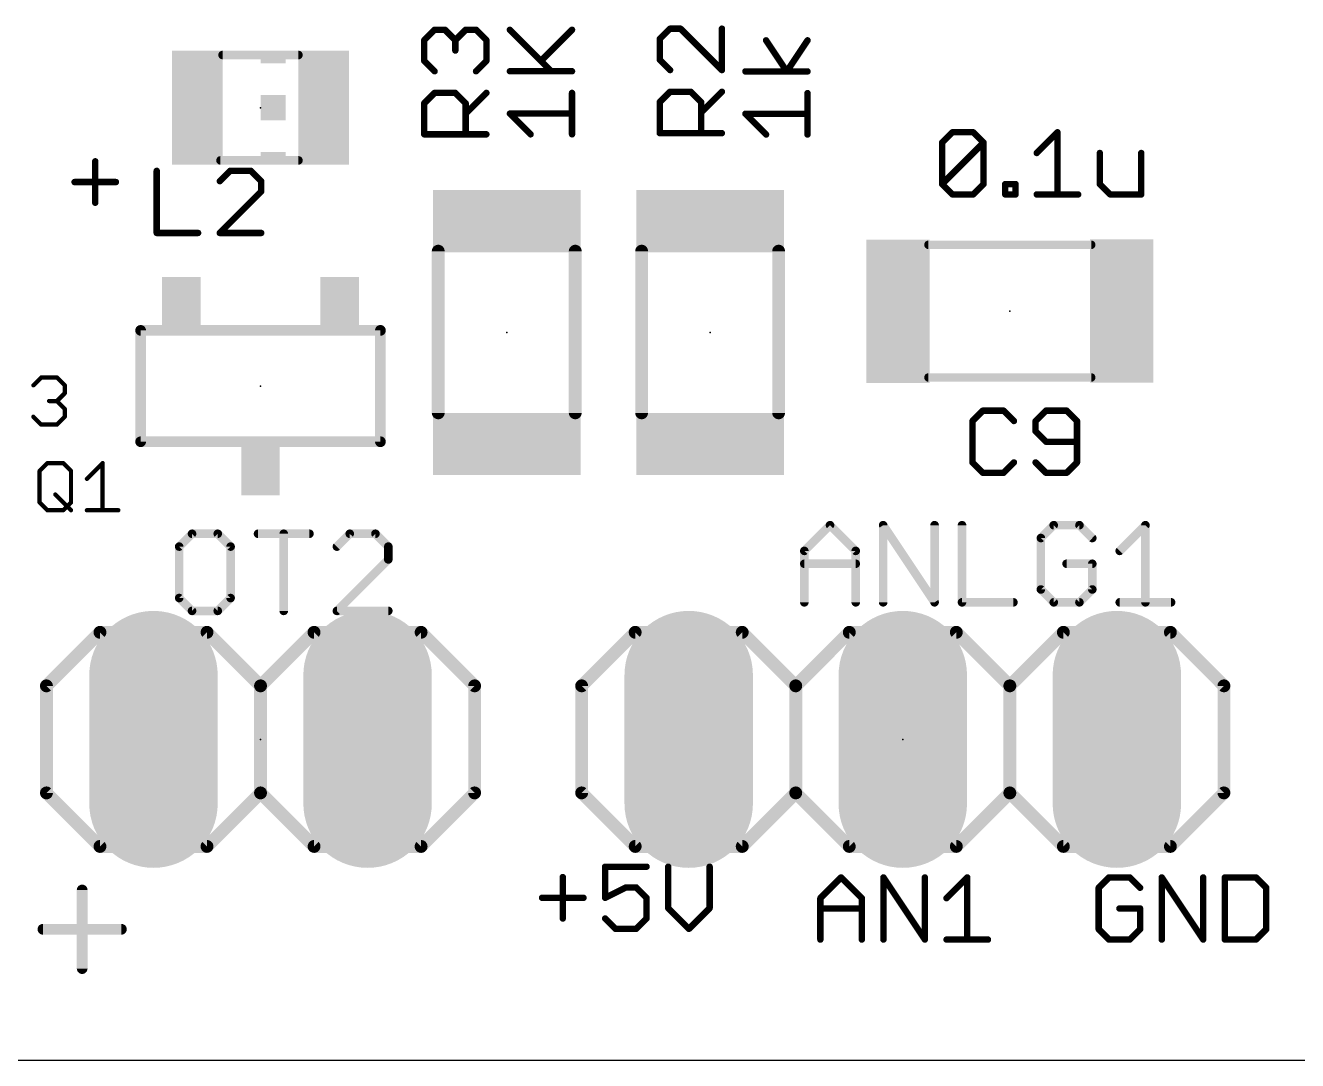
# Model space of a CAD drawing. Extents: x -0.25 to 3.05, y 0.15 to 2.67.
# Drawn here: x 1.74 to 2.334, y 0.15 to 0.633 of the extents above; entities that cross this region are included whole.
import ezdxf

# ---------------------------------------------------------------- set-up
doc = ezdxf.new("R2010")
doc.units = 0
for name, color, linetype in [('17', 82, 'CONTINUOUS'), ('20', 140, 'CONTINUOUS'), ('21', 7, 'CONTINUOUS'), ('23', 7, 'CONTINUOUS'), ('25', 253, 'CONTINUOUS'), ('27', 253, 'CONTINUOUS'), ('51', 2, 'CONTINUOUS')]:
    doc.layers.add(name, color=color, linetype=linetype)

# ---------------------------------------------------------------- blocks, each defined once
blk = doc.blocks.new('RECT')
blk.add_solid([(-0.5, -0.5), (0.5, -0.5), (-0.5, 0.5), (0.5, 0.5)])
blk = doc.blocks.new('LONGP100')
at = {"const_width": 1}
blk.add_lwpolyline([(-0.5, 0), (0.5, 0)], dxfattribs=at)
at = {"const_width": 0.5}
for points in [[(-0.5, 0.25, 1), (-0.5, -0.25)], [(0.5, -0.25, 1), (0.5, 0.25)]]:
    blk.add_lwpolyline(points, format="xyb", dxfattribs=at)

msp = doc.modelspace()

# ---------------------------------------------------------------- linework, layer by layer
at = {"layer": '20'}
msp.add_line((3.05, 0.15), (0, 0.15), dxfattribs=at)
at = {"layer": '21', "const_width": 0.006}
for points in [[(1.75, 0.325), (1.775, 0.35)], [(1.775, 0.35), (1.825, 0.35)], [(1.825, 0.35), (1.85, 0.325)], [(1.85, 0.325), (1.875, 0.35)], [(1.875, 0.35), (1.925, 0.35)], [(1.95, 0.325), (1.925, 0.35)], [(2.025, 0.35), (2, 0.325)], [(2.025, 0.35), (2.075, 0.35)], [(2.075, 0.35), (2.1, 0.325)], [(2.1, 0.325), (2.125, 0.35)], [(2.125, 0.35), (2.175, 0.35)], [(2.175, 0.35), (2.2, 0.325)], [(2.2, 0.325), (2.225, 0.35)], [(2.225, 0.35), (2.275, 0.35)], [(2.275, 0.35), (2.3, 0.325)], [(1.75, 0.275), (1.75, 0.325)], [(1.85, 0.275), (1.85, 0.325)], [(1.95, 0.275), (1.95, 0.325)], [(2, 0.325), (2, 0.275)], [(2.1, 0.325), (2.1, 0.275)], [(2.2, 0.325), (2.2, 0.275)], [(2.3, 0.325), (2.3, 0.275)], [(1.775, 0.25), (1.75, 0.275)], [(1.85, 0.275), (1.825, 0.25)], [(1.875, 0.25), (1.85, 0.275)], [(1.925, 0.25), (1.95, 0.275)], [(2, 0.275), (2.025, 0.25)], [(2.1, 0.275), (2.075, 0.25)], [(2.125, 0.25), (2.1, 0.275)], [(2.2, 0.275), (2.175, 0.25)], [(2.225, 0.25), (2.2, 0.275)], [(2.3, 0.275), (2.275, 0.25)], [(1.825, 0.25), (1.775, 0.25)], [(1.925, 0.25), (1.875, 0.25)], [(2.075, 0.25), (2.025, 0.25)], [(2.175, 0.25), (2.125, 0.25)], [(2.275, 0.25), (2.225, 0.25)]]:
    msp.add_lwpolyline(points, dxfattribs=at)
at = {"layer": '21', "const_width": 0.003}
for points in [[(1.775, 0.3515, 1), (1.775, 0.3485)], [(1.776061, 0.348939, 1), (1.773939, 0.351061)], [(1.826061, 0.351061, 1), (1.823939, 0.348939)], [(1.825, 0.3485, 1), (1.825, 0.3515)], [(1.875, 0.3515, 1), (1.875, 0.3485)], [(1.876061, 0.348939, 1), (1.873939, 0.351061)], [(1.926061, 0.351061, 1), (1.923939, 0.348939)], [(1.925, 0.3485, 1), (1.925, 0.3515)], [(2.025, 0.3515, 1), (2.025, 0.3485)], [(2.026061, 0.348939, 1), (2.023939, 0.351061)], [(2.076061, 0.351061, 1), (2.073939, 0.348939)], [(2.075, 0.3485, 1), (2.075, 0.3515)], [(2.125, 0.3515, 1), (2.125, 0.3485)], [(2.126061, 0.348939, 1), (2.123939, 0.351061)], [(2.176061, 0.351061, 1), (2.173939, 0.348939)], [(2.175, 0.3485, 1), (2.175, 0.3515)], [(2.225, 0.3515, 1), (2.225, 0.3485)], [(2.226061, 0.348939, 1), (2.223939, 0.351061)], [(2.276061, 0.351061, 1), (2.273939, 0.348939)], [(2.275, 0.3485, 1), (2.275, 0.3515)], [(1.7515, 0.325, 1), (1.7485, 0.325)], [(1.748939, 0.326061, 1), (1.751061, 0.323939)], [(1.8515, 0.325, 1), (1.8485, 0.325)], [(1.848939, 0.326061, 1), (1.851061, 0.323939)], [(1.848939, 0.323939, 1), (1.851061, 0.326061)], [(1.9515, 0.325, 1), (1.9485, 0.325)], [(1.948939, 0.323939, 1), (1.951061, 0.326061)], [(2.0015, 0.325, 1), (1.9985, 0.325)], [(1.998939, 0.326061, 1), (2.001061, 0.323939)], [(2.1015, 0.325, 1), (2.0985, 0.325)], [(2.098939, 0.326061, 1), (2.101061, 0.323939)], [(2.098939, 0.323939, 1), (2.101061, 0.326061)], [(2.2015, 0.325, 1), (2.1985, 0.325)], [(2.198939, 0.326061, 1), (2.201061, 0.323939)], [(2.198939, 0.323939, 1), (2.201061, 0.326061)], [(2.3015, 0.325, 1), (2.2985, 0.325)], [(2.298939, 0.323939, 1), (2.301061, 0.326061)], [(1.751061, 0.276061, 1), (1.748939, 0.273939)], [(1.7485, 0.275, 1), (1.7515, 0.275)], [(1.851061, 0.276061, 1), (1.848939, 0.273939)], [(1.8485, 0.275, 1), (1.8515, 0.275)], [(1.851061, 0.273939, 1), (1.848939, 0.276061)], [(1.9485, 0.275, 1), (1.9515, 0.275)], [(1.951061, 0.273939, 1), (1.948939, 0.276061)], [(2.001061, 0.276061, 1), (1.998939, 0.273939)], [(1.9985, 0.275, 1), (2.0015, 0.275)], [(2.101061, 0.276061, 1), (2.098939, 0.273939)], [(2.0985, 0.275, 1), (2.1015, 0.275)], [(2.101061, 0.273939, 1), (2.098939, 0.276061)], [(2.201061, 0.276061, 1), (2.198939, 0.273939)], [(2.1985, 0.275, 1), (2.2015, 0.275)], [(2.201061, 0.273939, 1), (2.198939, 0.276061)], [(2.2985, 0.275, 1), (2.3015, 0.275)], [(2.301061, 0.273939, 1), (2.298939, 0.276061)], [(1.775, 0.2515, 1), (1.775, 0.2485)], [(1.773939, 0.248939, 1), (1.776061, 0.251061)], [(1.823939, 0.251061, 1), (1.826061, 0.248939)], [(1.825, 0.2485, 1), (1.825, 0.2515)], [(1.875, 0.2515, 1), (1.875, 0.2485)], [(1.873939, 0.248939, 1), (1.876061, 0.251061)], [(1.923939, 0.251061, 1), (1.926061, 0.248939)], [(1.925, 0.2485, 1), (1.925, 0.2515)], [(2.025, 0.2515, 1), (2.025, 0.2485)], [(2.023939, 0.248939, 1), (2.026061, 0.251061)], [(2.073939, 0.251061, 1), (2.076061, 0.248939)], [(2.075, 0.2485, 1), (2.075, 0.2515)], [(2.125, 0.2515, 1), (2.125, 0.2485)], [(2.123939, 0.248939, 1), (2.126061, 0.251061)], [(2.173939, 0.251061, 1), (2.176061, 0.248939)], [(2.175, 0.2485, 1), (2.175, 0.2515)], [(2.225, 0.2515, 1), (2.225, 0.2485)], [(2.223939, 0.248939, 1), (2.226061, 0.251061)], [(2.273939, 0.251061, 1), (2.276061, 0.248939)], [(2.275, 0.2485, 1), (2.275, 0.2515)]]:
    msp.add_lwpolyline(points, format="xyb", dxfattribs=at)
at = {"layer": '23'}
for p in [(1.85, 0.595), (2.2, 0.5), (1.965, 0.49), (2.06, 0.49), (1.85, 0.465), (1.85, 0.3), (2.15, 0.3)]:
    msp.add_point(p, dxfattribs=at)
at = {"layer": '25'}
for points, const_width in [([(1.926475, 0.626547), (1.931313, 0.631385)], 0.003), ([(1.931313, 0.631385), (1.93615, 0.631385)], 0.003), ([(1.93615, 0.631385), (1.940988, 0.626547)], 0.003), ([(1.940988, 0.626547), (1.945825, 0.631385)], 0.003), ([(1.945825, 0.631385), (1.950663, 0.631385)], 0.003), ([(1.950663, 0.631385), (1.9555, 0.626547)], 0.003), ([(2.041313, 0.631919), (2.036475, 0.627082)], 0.003), ([(2.04615, 0.631919), (2.041313, 0.631919)], 0.003), ([(2.0655, 0.61257), (2.04615, 0.631919)], 0.003), ([(2.0655, 0.631919), (2.0655, 0.61257)], 0.003), ([(1.926475, 0.616872), (1.926475, 0.626547)], 0.003), ([(1.940988, 0.626547), (1.940988, 0.62171)], 0.003), ([(1.9555, 0.626547), (1.9555, 0.616872)], 0.003), ([(2.036475, 0.627082), (2.036475, 0.617407)], 0.003), ([(1.931313, 0.612035), (1.926475, 0.616872)], 0.003), ([(1.9555, 0.616872), (1.950663, 0.612035)], 0.003), ([(2.036475, 0.617407), (2.041313, 0.61257)], 0.003), ([(1.926475, 0.597082), (1.931313, 0.601919)], 0.003), ([(1.931313, 0.601919), (1.940988, 0.601919)], 0.003), ([(1.940988, 0.601919), (1.945825, 0.597082)], 0.003), ([(1.945825, 0.592244), (1.9555, 0.601919)], 0.003), ([(2.036475, 0.597617), (2.041313, 0.602454)], 0.003), ([(2.041313, 0.602454), (2.050988, 0.602454)], 0.003), ([(2.050988, 0.602454), (2.055825, 0.597617)], 0.003), ([(2.055825, 0.592779), (2.0655, 0.602454)], 0.003), ([(1.926475, 0.58257), (1.926475, 0.597082)], 0.003), ([(1.945825, 0.597082), (1.945825, 0.58257)], 0.003), ([(2.036475, 0.583104), (2.036475, 0.597617)], 0.003), ([(2.055825, 0.597617), (2.055825, 0.583104)], 0.003), ([(1.9555, 0.58257), (1.926475, 0.58257)], 0.003), ([(2.0655, 0.583104), (2.036475, 0.583104)], 0.003), ([(1.772796, 0.569963), (1.772796, 0.550613)], 0.003), ([(1.8015, 0.565525), (1.8015, 0.5365)], 0.003), ([(1.835803, 0.565525), (1.830965, 0.560687)], 0.003), ([(1.845477, 0.565525), (1.835803, 0.565525)], 0.003), ([(1.850315, 0.560687), (1.845477, 0.565525)], 0.003), ([(1.763121, 0.560288), (1.782471, 0.560288)], 0.003), ([(1.850315, 0.55585), (1.850315, 0.560687)], 0.003), ([(1.830965, 0.5365), (1.850315, 0.55585)], 0.003), ([(1.8015, 0.5365), (1.82085, 0.5365)], 0.003), ([(1.850315, 0.5365), (1.830965, 0.5365)], 0.003), ([(1.743901, 0.465349), (1.747571, 0.469019)], 0.002), ([(1.747571, 0.469019), (1.75491, 0.469019)], 0.002), ([(1.75491, 0.469019), (1.75858, 0.465349)], 0.002), ([(1.75858, 0.465349), (1.75858, 0.461679)], 0.002), ([(1.75491, 0.458009), (1.751241, 0.458009)], 0.002), ([(1.75858, 0.461679), (1.75491, 0.458009)], 0.002), ([(1.75491, 0.458009), (1.75858, 0.45434)], 0.002), ([(1.747571, 0.447), (1.743901, 0.45067)], 0.002), ([(1.75858, 0.45067), (1.75491, 0.447)], 0.002), ([(1.75858, 0.45434), (1.75858, 0.45067)], 0.002), ([(2.187407, 0.453525), (2.18257, 0.448687)], 0.003), ([(2.197082, 0.453525), (2.187407, 0.453525)], 0.003), ([(2.201919, 0.448687), (2.197082, 0.453525)], 0.003), ([(2.216872, 0.453525), (2.212035, 0.448687)], 0.003), ([(2.226547, 0.453525), (2.216872, 0.453525)], 0.003), ([(2.231385, 0.448687), (2.226547, 0.453525)], 0.003), ([(1.75491, 0.447), (1.747571, 0.447)], 0.002), ([(2.18257, 0.448687), (2.18257, 0.429337)], 0.003), ([(2.212035, 0.448687), (2.212035, 0.44385)], 0.003), ([(2.231385, 0.429337), (2.231385, 0.448687)], 0.003), ([(2.212035, 0.44385), (2.216872, 0.439012)], 0.003), ([(2.216872, 0.439012), (2.231385, 0.439012)], 0.003), ([(1.746802, 0.425349), (1.750472, 0.429019)], 0.002), ([(1.750472, 0.429019), (1.757812, 0.429019)], 0.002), ([(1.757812, 0.429019), (1.761481, 0.425349)], 0.002), ([(1.768901, 0.421679), (1.776241, 0.429019)], 0.002), ([(1.776241, 0.429019), (1.776241, 0.407)], 0.002), ([(2.18257, 0.429337), (2.187407, 0.4245)], 0.003), ([(2.197082, 0.4245), (2.201919, 0.429337)], 0.003), ([(2.212035, 0.429337), (2.216872, 0.4245)], 0.003), ([(2.226547, 0.4245), (2.231385, 0.429337)], 0.003), ([(1.746802, 0.41067), (1.746802, 0.425349)], 0.002), ([(1.761481, 0.425349), (1.761481, 0.41067)], 0.002), ([(2.187407, 0.4245), (2.197082, 0.4245)], 0.003), ([(2.216872, 0.4245), (2.226547, 0.4245)], 0.003), ([(1.750472, 0.407), (1.746802, 0.41067)], 0.002), ([(1.754142, 0.41434), (1.761481, 0.407)], 0.002), ([(1.761481, 0.41067), (1.757812, 0.407)], 0.002), ([(1.757812, 0.407), (1.750472, 0.407)], 0.002), ([(1.768901, 0.407), (1.78358, 0.407)], 0.002), ([(2.104, 0.38802), (2.11601, 0.400031)], 0.004), ([(2.11601, 0.400031), (2.12802, 0.38802)], 0.004), ([(2.140831, 0.364), (2.140831, 0.400031)], 0.004), ([(2.140831, 0.400031), (2.164852, 0.364)], 0.004), ([(2.164852, 0.364), (2.164852, 0.400031)], 0.004), ([(2.177663, 0.400031), (2.177663, 0.364)], 0.004), ([(2.220499, 0.400031), (2.214494, 0.394026)], 0.004), ([(2.23251, 0.400031), (2.220499, 0.400031)], 0.004), ([(2.238515, 0.394026), (2.23251, 0.400031)], 0.004), ([(2.251326, 0.38802), (2.263336, 0.400031)], 0.004), ([(2.263336, 0.400031), (2.263336, 0.364)], 0.004), ([(1.818011, 0.396031), (1.812006, 0.390026)], 0.004), ([(1.830021, 0.396031), (1.818011, 0.396031)], 0.004), ([(1.836026, 0.390026), (1.830021, 0.396031)], 0.004), ([(1.848837, 0.396031), (1.872858, 0.396031)], 0.004), ([(1.860847, 0.36), (1.860847, 0.396031)], 0.004), ([(1.891674, 0.396031), (1.885669, 0.390026)], 0.004), ([(1.903684, 0.396031), (1.891674, 0.396031)], 0.004), ([(1.909689, 0.390026), (1.903684, 0.396031)], 0.004), ([(2.214494, 0.394026), (2.214494, 0.370005)], 0.004), ([(1.812006, 0.390026), (1.812006, 0.366005)], 0.004), ([(1.836026, 0.366005), (1.836026, 0.390026)], 0.004), ([(1.909689, 0.38402), (1.909689, 0.390026)], 0.004), ([(2.104, 0.364), (2.104, 0.38802)], 0.004), ([(2.12802, 0.38802), (2.12802, 0.364)], 0.004), ([(1.885669, 0.36), (1.909689, 0.38402)], 0.004), ([(2.104, 0.382015), (2.12802, 0.382015)], 0.004), ([(2.238515, 0.382015), (2.226505, 0.382015)], 0.004), ([(2.238515, 0.370005), (2.238515, 0.382015)], 0.004), ([(2.214494, 0.370005), (2.220499, 0.364)], 0.004), ([(2.23251, 0.364), (2.238515, 0.370005)], 0.004), ([(1.812006, 0.366005), (1.818011, 0.36)], 0.004), ([(1.830021, 0.36), (1.836026, 0.366005)], 0.004), ([(2.177663, 0.364), (2.201683, 0.364)], 0.004), ([(2.220499, 0.364), (2.23251, 0.364)], 0.004), ([(2.251326, 0.364), (2.275346, 0.364)], 0.004), ([(1.818011, 0.36), (1.830021, 0.36)], 0.004), ([(1.909689, 0.36), (1.885669, 0.36)], 0.004), ([(2.030315, 0.240525), (2.010965, 0.240525)], 0.003), ([(2.010965, 0.240525), (2.010965, 0.226012)], 0.003), ([(2.04043, 0.240525), (2.04043, 0.221175)], 0.003), ([(2.05978, 0.221175), (2.05978, 0.240525)], 0.003), ([(1.766688, 0.229648), (1.766688, 0.19295)], 0.005), ([(1.991175, 0.235687), (1.991175, 0.216337)], 0.003), ([(2.010965, 0.226012), (2.02064, 0.23085)], 0.003), ([(2.02064, 0.23085), (2.025477, 0.23085)], 0.003), ([(2.025477, 0.23085), (2.030315, 0.226012)], 0.003), ([(2.1115, 0.22585), (2.121175, 0.235525)], 0.003), ([(2.121175, 0.235525), (2.13085, 0.22585)], 0.003), ([(2.140965, 0.2065), (2.140965, 0.235525)], 0.003), ([(2.140965, 0.235525), (2.160315, 0.2065)], 0.003), ([(2.160315, 0.2065), (2.160315, 0.235525)], 0.003), ([(2.17043, 0.22585), (2.180105, 0.235525)], 0.003), ([(2.180105, 0.235525), (2.180105, 0.2065)], 0.003), ([(2.246337, 0.235525), (2.2415, 0.230687)], 0.003), ([(2.2415, 0.230687), (2.2415, 0.211337)], 0.003), ([(2.256012, 0.235525), (2.246337, 0.235525)], 0.003), ([(2.26085, 0.230687), (2.256012, 0.235525)], 0.003), ([(2.270965, 0.2065), (2.270965, 0.235525)], 0.003), ([(2.270965, 0.235525), (2.290315, 0.2065)], 0.003), ([(2.290315, 0.2065), (2.290315, 0.235525)], 0.003), ([(2.30043, 0.235525), (2.30043, 0.2065)], 0.003), ([(2.314943, 0.235525), (2.30043, 0.235525)], 0.003), ([(2.31978, 0.230687), (2.314943, 0.235525)], 0.003), ([(2.31978, 0.211337), (2.31978, 0.230687)], 0.003), ([(1.9815, 0.226012), (2.00085, 0.226012)], 0.003), ([(2.030315, 0.226012), (2.030315, 0.216337)], 0.003), ([(2.1115, 0.2065), (2.1115, 0.22585)], 0.003), ([(2.13085, 0.22585), (2.13085, 0.2065)], 0.003), ([(2.04043, 0.221175), (2.050105, 0.2115)], 0.003), ([(2.050105, 0.2115), (2.05978, 0.221175)], 0.003), ([(2.1115, 0.221012), (2.13085, 0.221012)], 0.003), ([(2.26085, 0.221012), (2.251175, 0.221012)], 0.003), ([(2.26085, 0.211337), (2.26085, 0.221012)], 0.003), ([(2.015803, 0.2115), (2.010965, 0.216337)], 0.003), ([(2.030315, 0.216337), (2.025477, 0.2115)], 0.003), ([(1.748339, 0.211299), (1.785037, 0.211299)], 0.005), ([(2.025477, 0.2115), (2.015803, 0.2115)], 0.003), ([(2.17043, 0.2065), (2.18978, 0.2065)], 0.003), ([(2.2415, 0.211337), (2.246337, 0.2065)], 0.003), ([(2.246337, 0.2065), (2.256012, 0.2065)], 0.003), ([(2.256012, 0.2065), (2.26085, 0.211337)], 0.003), ([(2.30043, 0.2065), (2.314943, 0.2065)], 0.003), ([(2.314943, 0.2065), (2.31978, 0.211337)], 0.003)]:
    msp.add_lwpolyline(points, dxfattribs=dict(at, const_width=const_width))
for points, const_width in [([(1.931313, 0.632135, 1), (1.931313, 0.630635)], 0.0015), ([(1.931843, 0.630854, 1), (1.930782, 0.631915)], 0.0015), ([(1.936681, 0.631915, 1), (1.93562, 0.630854)], 0.0015), ([(1.93615, 0.630635, 1), (1.93615, 0.632135)], 0.0015), ([(1.945825, 0.632135, 1), (1.945825, 0.630635)], 0.0015), ([(1.946356, 0.630854, 1), (1.945295, 0.631915)], 0.0015), ([(1.951193, 0.631915, 1), (1.950132, 0.630854)], 0.0015), ([(1.950663, 0.630635, 1), (1.950663, 0.632135)], 0.0015), ([(2.041313, 0.632669, 1), (2.041313, 0.631169)], 0.0015), ([(2.041843, 0.631389, 1), (2.040782, 0.63245)], 0.0015), ([(2.046681, 0.63245, 1), (2.04562, 0.631389)], 0.0015), ([(2.04615, 0.631169, 1), (2.04615, 0.632669)], 0.0015), ([(2.06625, 0.631919, 1), (2.06475, 0.631919)], 0.0015), ([(1.927225, 0.626547, 1), (1.925725, 0.626547)], 0.0015), ([(1.925945, 0.627077, 1), (1.927006, 0.626017)], 0.0015), ([(1.941738, 0.626547, 1), (1.940238, 0.626547)], 0.0015), ([(1.940457, 0.627077, 1), (1.941518, 0.626017)], 0.0015), ([(1.940457, 0.626017, 1), (1.941518, 0.627077)], 0.0015), ([(1.95625, 0.626547, 1), (1.95475, 0.626547)], 0.0015), ([(1.95497, 0.626017, 1), (1.95603, 0.627077)], 0.0015), ([(2.037225, 0.627082, 1), (2.035725, 0.627082)], 0.0015), ([(2.035945, 0.627612, 1), (2.037006, 0.626552)], 0.0015), ([(1.927006, 0.617403, 1), (1.925945, 0.616342)], 0.0015), ([(1.940238, 0.62171, 1), (1.941738, 0.62171)], 0.0015), ([(1.95603, 0.616342, 1), (1.95497, 0.617403)], 0.0015), ([(2.035725, 0.617407, 1), (2.037225, 0.617407)], 0.0015), ([(2.037006, 0.617937, 1), (2.035945, 0.616877)], 0.0015), ([(1.925725, 0.616872, 1), (1.927225, 0.616872)], 0.0015), ([(1.930782, 0.611504, 1), (1.931843, 0.612565)], 0.0015), ([(1.950132, 0.612565, 1), (1.951193, 0.611504)], 0.0015), ([(1.95475, 0.616872, 1), (1.95625, 0.616872)], 0.0015), ([(2.040782, 0.612039, 1), (2.041843, 0.6131)], 0.0015), ([(2.06475, 0.61257, 1), (2.06625, 0.61257)], 0.0015), ([(2.06497, 0.612039, 1), (2.06603, 0.6131)], 0.0015), ([(1.931313, 0.602669, 1), (1.931313, 0.601169)], 0.0015), ([(1.931843, 0.601389, 1), (1.930782, 0.60245)], 0.0015), ([(1.941518, 0.60245, 1), (1.940457, 0.601389)], 0.0015), ([(1.940988, 0.601169, 1), (1.940988, 0.602669)], 0.0015), ([(1.95603, 0.601389, 1), (1.95497, 0.60245)], 0.0015), ([(2.041313, 0.603204, 1), (2.041313, 0.601704)], 0.0015), ([(2.041843, 0.601924, 1), (2.040782, 0.602985)], 0.0015), ([(2.051518, 0.602985, 1), (2.050457, 0.601924)], 0.0015), ([(2.050988, 0.601704, 1), (2.050988, 0.603204)], 0.0015), ([(2.06603, 0.601924, 1), (2.06497, 0.602985)], 0.0015), ([(1.927225, 0.597082, 1), (1.925725, 0.597082)], 0.0015), ([(1.925945, 0.597612, 1), (1.927006, 0.596552)], 0.0015), ([(1.946575, 0.597082, 1), (1.945075, 0.597082)], 0.0015), ([(1.945295, 0.596552, 1), (1.946356, 0.597612)], 0.0015), ([(2.037225, 0.597617, 1), (2.035725, 0.597617)], 0.0015), ([(2.035945, 0.598147, 1), (2.037006, 0.597086)], 0.0015), ([(2.056575, 0.597617, 1), (2.055075, 0.597617)], 0.0015), ([(2.055295, 0.597086, 1), (2.056356, 0.598147)], 0.0015), ([(1.945295, 0.592775, 1), (1.946356, 0.591714)], 0.0015), ([(2.055295, 0.59331, 1), (2.056356, 0.592249)], 0.0015), ([(1.926475, 0.58332, 1), (1.926475, 0.58182)], 0.0015), ([(1.925725, 0.58257, 1), (1.927225, 0.58257)], 0.0015), ([(1.945075, 0.58257, 1), (1.946575, 0.58257)], 0.0015), ([(1.9555, 0.58182, 1), (1.9555, 0.58332)], 0.0015), ([(2.036475, 0.583854, 1), (2.036475, 0.582354)], 0.0015), ([(2.035725, 0.583104, 1), (2.037225, 0.583104)], 0.0015), ([(2.055075, 0.583104, 1), (2.056575, 0.583104)], 0.0015), ([(2.0655, 0.582354, 1), (2.0655, 0.583854)], 0.0015), ([(1.773546, 0.569963, 1), (1.772046, 0.569963)], 0.0015), ([(1.80225, 0.565525, 1), (1.80075, 0.565525)], 0.0015), ([(1.835803, 0.566275, 1), (1.835803, 0.564775)], 0.0015), ([(1.836333, 0.564994, 1), (1.835272, 0.566055)], 0.0015), ([(1.846008, 0.566055, 1), (1.844947, 0.564994)], 0.0015), ([(1.845477, 0.564775, 1), (1.845477, 0.566275)], 0.0015), ([(1.763121, 0.561038, 1), (1.763121, 0.559538)], 0.0015), ([(1.782471, 0.559538, 1), (1.782471, 0.561038)], 0.0015), ([(1.830435, 0.561218, 1), (1.831496, 0.560157)], 0.0015), ([(1.851065, 0.560687, 1), (1.849565, 0.560687)], 0.0015), ([(1.849785, 0.560157, 1), (1.850845, 0.561218)], 0.0015), ([(1.849565, 0.55585, 1), (1.851065, 0.55585)], 0.0015), ([(1.850845, 0.555319, 1), (1.849785, 0.55638)], 0.0015), ([(1.772046, 0.550613, 1), (1.773546, 0.550613)], 0.0015), ([(1.8015, 0.53725, 1), (1.8015, 0.53575)], 0.0015), ([(1.80075, 0.5365, 1), (1.80225, 0.5365)], 0.0015), ([(1.82085, 0.53575, 1), (1.82085, 0.53725)], 0.0015), ([(1.830965, 0.53725, 1), (1.830965, 0.53575)], 0.0015), ([(1.830435, 0.53703, 1), (1.831496, 0.53597)], 0.0015), ([(1.850315, 0.53575, 1), (1.850315, 0.53725)], 0.0015), ([(1.747571, 0.469519, 1), (1.747571, 0.468519)], 0.001), ([(1.747924, 0.468665, 1), (1.747217, 0.469372)], 0.001), ([(1.755264, 0.469372, 1), (1.754557, 0.468665)], 0.001), ([(1.75491, 0.468519, 1), (1.75491, 0.469519)], 0.001), ([(1.743548, 0.465702, 1), (1.744255, 0.464995)], 0.001), ([(1.75908, 0.465349, 1), (1.75808, 0.465349)], 0.001), ([(1.758227, 0.464995, 1), (1.758934, 0.465702)], 0.001), ([(1.751241, 0.458509, 1), (1.751241, 0.457509)], 0.001), ([(1.755264, 0.458363, 1), (1.754557, 0.457656)], 0.001), ([(1.754557, 0.458363, 1), (1.755264, 0.457656)], 0.001), ([(1.75491, 0.457509, 1), (1.75491, 0.458509)], 0.001), ([(1.75808, 0.461679, 1), (1.75908, 0.461679)], 0.001), ([(1.758934, 0.461326, 1), (1.758227, 0.462033)], 0.001), ([(1.744255, 0.451023, 1), (1.743548, 0.450316)], 0.001), ([(1.75908, 0.45434, 1), (1.75808, 0.45434)], 0.001), ([(1.758227, 0.453986, 1), (1.758934, 0.454693)], 0.001), ([(1.758934, 0.450316, 1), (1.758227, 0.451023)], 0.001), ([(2.187407, 0.454275, 1), (2.187407, 0.452775)], 0.0015), ([(2.187937, 0.452994, 1), (2.186877, 0.454055)], 0.0015), ([(2.197612, 0.454055, 1), (2.196552, 0.452994)], 0.0015), ([(2.197082, 0.452775, 1), (2.197082, 0.454275)], 0.0015), ([(2.216872, 0.454275, 1), (2.216872, 0.452775)], 0.0015), ([(2.217403, 0.452994, 1), (2.216342, 0.454055)], 0.0015), ([(2.227077, 0.454055, 1), (2.226017, 0.452994)], 0.0015), ([(2.226547, 0.452775, 1), (2.226547, 0.454275)], 0.0015), ([(1.747571, 0.4475, 1), (1.747571, 0.4465)], 0.001), ([(1.747217, 0.446646, 1), (1.747924, 0.447354)], 0.001), ([(1.754557, 0.447354, 1), (1.755264, 0.446646)], 0.001), ([(1.75491, 0.4465, 1), (1.75491, 0.4475)], 0.001), ([(1.75808, 0.45067, 1), (1.75908, 0.45067)], 0.001), ([(2.182039, 0.449218, 1), (2.1831, 0.448157)], 0.0015), ([(2.18332, 0.448687, 1), (2.18182, 0.448687)], 0.0015), ([(2.201389, 0.448157, 1), (2.20245, 0.449218)], 0.0015), ([(2.211504, 0.449218, 1), (2.212565, 0.448157)], 0.0015), ([(2.212785, 0.448687, 1), (2.211285, 0.448687)], 0.0015), ([(2.232135, 0.448687, 1), (2.230635, 0.448687)], 0.0015), ([(2.230854, 0.448157, 1), (2.231915, 0.449218)], 0.0015), ([(2.212565, 0.44438, 1), (2.211504, 0.443319)], 0.0015), ([(2.211285, 0.44385, 1), (2.212785, 0.44385)], 0.0015), ([(2.216872, 0.439762, 1), (2.216872, 0.438262)], 0.0015), ([(2.216342, 0.438482, 1), (2.217403, 0.439543)], 0.0015), ([(2.231385, 0.438262, 1), (2.231385, 0.439762)], 0.0015), ([(1.750472, 0.429519, 1), (1.750472, 0.428519)], 0.001), ([(1.750826, 0.428665, 1), (1.750119, 0.429372)], 0.001), ([(1.758165, 0.429372, 1), (1.757458, 0.428665)], 0.001), ([(1.757812, 0.428519, 1), (1.757812, 0.429519)], 0.001), ([(1.776741, 0.429019, 1), (1.775741, 0.429019)], 0.001), ([(1.776594, 0.428665, 1), (1.775887, 0.429372)], 0.001), ([(2.1831, 0.429868, 1), (2.182039, 0.428807)], 0.0015), ([(2.18182, 0.429337, 1), (2.18332, 0.429337)], 0.0015), ([(2.20245, 0.428807, 1), (2.201389, 0.429868)], 0.0015), ([(2.212565, 0.429868, 1), (2.211504, 0.428807)], 0.0015), ([(2.230635, 0.429337, 1), (2.232135, 0.429337)], 0.0015), ([(2.231915, 0.428807, 1), (2.230854, 0.429868)], 0.0015), ([(1.747302, 0.425349, 1), (1.746302, 0.425349)], 0.001), ([(1.746449, 0.425702, 1), (1.747156, 0.424995)], 0.001), ([(1.761981, 0.425349, 1), (1.760981, 0.425349)], 0.001), ([(1.761128, 0.424995, 1), (1.761835, 0.425702)], 0.001), ([(1.768548, 0.422033, 1), (1.769255, 0.421326)], 0.001), ([(2.187407, 0.42525, 1), (2.187407, 0.42375)], 0.0015), ([(2.186877, 0.42397, 1), (2.187937, 0.42503)], 0.0015), ([(2.196552, 0.42503, 1), (2.197612, 0.42397)], 0.0015), ([(2.197082, 0.42375, 1), (2.197082, 0.42525)], 0.0015), ([(2.216872, 0.42525, 1), (2.216872, 0.42375)], 0.0015), ([(2.216342, 0.42397, 1), (2.217403, 0.42503)], 0.0015), ([(2.226017, 0.42503, 1), (2.227077, 0.42397)], 0.0015), ([(2.226547, 0.42375, 1), (2.226547, 0.42525)], 0.0015), ([(1.746302, 0.41067, 1), (1.747302, 0.41067)], 0.001), ([(1.747156, 0.411023, 1), (1.746449, 0.410316)], 0.001), ([(1.754495, 0.414693, 1), (1.753788, 0.413986)], 0.001), ([(1.760981, 0.41067, 1), (1.761981, 0.41067)], 0.001), ([(1.761835, 0.410316, 1), (1.761128, 0.411023)], 0.001), ([(1.750472, 0.4075, 1), (1.750472, 0.4065)], 0.001), ([(1.750119, 0.406646, 1), (1.750826, 0.407354)], 0.001), ([(1.757458, 0.407354, 1), (1.758165, 0.406646)], 0.001), ([(1.757812, 0.4065, 1), (1.757812, 0.4075)], 0.001), ([(1.761128, 0.406646, 1), (1.761835, 0.407354)], 0.001), ([(1.768901, 0.4075, 1), (1.768901, 0.4065)], 0.001), ([(1.775741, 0.407, 1), (1.776741, 0.407)], 0.001), ([(1.78358, 0.4065, 1), (1.78358, 0.4075)], 0.001), ([(2.116717, 0.400738, 1), (2.115303, 0.399324)], 0.002), ([(2.116717, 0.399324, 1), (2.115303, 0.400738)], 0.002), ([(2.141831, 0.400031, 1), (2.139831, 0.400031)], 0.002), ([(2.141663, 0.400585, 1), (2.139999, 0.399476)], 0.002), ([(2.165852, 0.400031, 1), (2.163852, 0.400031)], 0.002), ([(2.178663, 0.400031, 1), (2.176663, 0.400031)], 0.002), ([(2.220499, 0.401031, 1), (2.220499, 0.399031)], 0.002), ([(2.221206, 0.399324, 1), (2.219792, 0.400738)], 0.002), ([(2.233217, 0.400738, 1), (2.231803, 0.399324)], 0.002), ([(2.23251, 0.399031, 1), (2.23251, 0.401031)], 0.002), ([(2.264336, 0.400031, 1), (2.262336, 0.400031)], 0.002), ([(2.264043, 0.399324, 1), (2.262629, 0.400738)], 0.002), ([(1.818011, 0.397031, 1), (1.818011, 0.395031)], 0.002), ([(1.818718, 0.395324, 1), (1.817304, 0.396738)], 0.002), ([(1.830728, 0.396738, 1), (1.829314, 0.395324)], 0.002), ([(1.830021, 0.395031, 1), (1.830021, 0.397031)], 0.002), ([(1.848837, 0.397031, 1), (1.848837, 0.395031)], 0.002), ([(1.861847, 0.396031, 1), (1.859847, 0.396031)], 0.002), ([(1.872858, 0.395031, 1), (1.872858, 0.397031)], 0.002), ([(1.891674, 0.397031, 1), (1.891674, 0.395031)], 0.002), ([(1.892381, 0.395324, 1), (1.890966, 0.396738)], 0.002), ([(1.904391, 0.396738, 1), (1.902977, 0.395324)], 0.002), ([(1.903684, 0.395031, 1), (1.903684, 0.397031)], 0.002), ([(2.215494, 0.394026, 1), (2.213494, 0.394026)], 0.002), ([(2.213787, 0.394733, 1), (2.215201, 0.393318)], 0.002), ([(2.237808, 0.393318, 1), (2.239222, 0.394733)], 0.002), ([(1.813006, 0.390026, 1), (1.811006, 0.390026)], 0.002), ([(1.811299, 0.390733, 1), (1.812713, 0.389318)], 0.002), ([(1.837026, 0.390026, 1), (1.835026, 0.390026)], 0.002), ([(1.835319, 0.389318, 1), (1.836733, 0.390733)], 0.002), ([(1.884961, 0.390733, 1), (1.886376, 0.389318)], 0.002), ([(1.910689, 0.390026, 1), (1.908689, 0.390026)], 0.002), ([(1.908982, 0.389318, 1), (1.910396, 0.390733)], 0.002), ([(2.105, 0.38802, 1), (2.103, 0.38802)], 0.002), ([(2.103293, 0.388728, 1), (2.104707, 0.387313)], 0.002), ([(2.12902, 0.38802, 1), (2.12702, 0.38802)], 0.002), ([(2.127313, 0.387313, 1), (2.128728, 0.388728)], 0.002), ([(2.250619, 0.388728, 1), (2.252033, 0.387313)], 0.002), ([(1.908689, 0.38402, 1), (1.910689, 0.38402)], 0.002), ([(1.910396, 0.383313, 1), (1.908982, 0.384728)], 0.002), ([(2.104, 0.383015, 1), (2.104, 0.381015)], 0.002), ([(2.12802, 0.381015, 1), (2.12802, 0.383015)], 0.002), ([(2.226505, 0.383015, 1), (2.226505, 0.381015)], 0.002), ([(2.239515, 0.382015, 1), (2.237515, 0.382015)], 0.002), ([(2.238515, 0.381015, 1), (2.238515, 0.383015)], 0.002), ([(2.215201, 0.370712, 1), (2.213787, 0.369298)], 0.002), ([(2.213494, 0.370005, 1), (2.215494, 0.370005)], 0.002), ([(2.237515, 0.370005, 1), (2.239515, 0.370005)], 0.002), ([(2.239222, 0.369298, 1), (2.237808, 0.370712)], 0.002), ([(1.812713, 0.366712, 1), (1.811299, 0.365298)], 0.002), ([(1.811006, 0.366005, 1), (1.813006, 0.366005)], 0.002), ([(1.835026, 0.366005, 1), (1.837026, 0.366005)], 0.002), ([(1.836733, 0.365298, 1), (1.835319, 0.366712)], 0.002), ([(2.103, 0.364, 1), (2.105, 0.364)], 0.002), ([(2.12702, 0.364, 1), (2.12902, 0.364)], 0.002), ([(2.139831, 0.364, 1), (2.141831, 0.364)], 0.002), ([(2.163852, 0.364, 1), (2.165852, 0.364)], 0.002), ([(2.16402, 0.363445, 1), (2.165684, 0.364555)], 0.002), ([(2.177663, 0.365, 1), (2.177663, 0.363)], 0.002), ([(2.176663, 0.364, 1), (2.178663, 0.364)], 0.002), ([(2.201683, 0.363, 1), (2.201683, 0.365)], 0.002), ([(2.220499, 0.365, 1), (2.220499, 0.363)], 0.002), ([(2.219792, 0.363293, 1), (2.221206, 0.364707)], 0.002), ([(2.231803, 0.364707, 1), (2.233217, 0.363293)], 0.002), ([(2.23251, 0.363, 1), (2.23251, 0.365)], 0.002), ([(2.251326, 0.365, 1), (2.251326, 0.363)], 0.002), ([(2.262336, 0.364, 1), (2.264336, 0.364)], 0.002), ([(2.275346, 0.363, 1), (2.275346, 0.365)], 0.002), ([(1.818011, 0.361, 1), (1.818011, 0.359)], 0.002), ([(1.817304, 0.359293, 1), (1.818718, 0.360707)], 0.002), ([(1.829314, 0.360707, 1), (1.830728, 0.359293)], 0.002), ([(1.830021, 0.359, 1), (1.830021, 0.361)], 0.002), ([(1.859847, 0.36, 1), (1.861847, 0.36)], 0.002), ([(1.884961, 0.360707, 1), (1.886376, 0.359293)], 0.002), ([(1.885669, 0.361, 1), (1.885669, 0.359)], 0.002), ([(1.909689, 0.359, 1), (1.909689, 0.361)], 0.002), ([(2.010965, 0.241275, 1), (2.010965, 0.239775)], 0.0015), ([(2.011715, 0.240525, 1), (2.010215, 0.240525)], 0.0015), ([(2.030315, 0.239775, 1), (2.030315, 0.241275)], 0.0015), ([(2.04118, 0.240525, 1), (2.03968, 0.240525)], 0.0015), ([(2.06053, 0.240525, 1), (2.05903, 0.240525)], 0.0015), ([(1.767938, 0.229648, 1), (1.765438, 0.229648)], 0.0025), ([(1.991925, 0.235687, 1), (1.990425, 0.235687)], 0.0015), ([(2.02064, 0.2316, 1), (2.02064, 0.2301)], 0.0015), ([(2.020975, 0.230179, 1), (2.020305, 0.231521)], 0.0015), ([(2.026008, 0.23138, 1), (2.024947, 0.230319)], 0.0015), ([(2.025477, 0.2301, 1), (2.025477, 0.2316)], 0.0015), ([(2.121705, 0.236055, 1), (2.120644, 0.234994)], 0.0015), ([(2.121705, 0.234994, 1), (2.120644, 0.236055)], 0.0015), ([(2.141715, 0.235525, 1), (2.140215, 0.235525)], 0.0015), ([(2.141589, 0.235941, 1), (2.140341, 0.235109)], 0.0015), ([(2.161065, 0.235525, 1), (2.159565, 0.235525)], 0.0015), ([(2.180855, 0.235525, 1), (2.179355, 0.235525)], 0.0015), ([(2.180636, 0.234994, 1), (2.179575, 0.236055)], 0.0015), ([(2.24225, 0.230687, 1), (2.24075, 0.230687)], 0.0015), ([(2.24097, 0.231218, 1), (2.24203, 0.230157)], 0.0015), ([(2.246337, 0.236275, 1), (2.246337, 0.234775)], 0.0015), ([(2.246868, 0.234994, 1), (2.245807, 0.236055)], 0.0015), ([(2.256543, 0.236055, 1), (2.255482, 0.234994)], 0.0015), ([(2.256012, 0.234775, 1), (2.256012, 0.236275)], 0.0015), ([(2.260319, 0.230157, 1), (2.26138, 0.231218)], 0.0015), ([(2.271715, 0.235525, 1), (2.270215, 0.235525)], 0.0015), ([(2.271589, 0.235941, 1), (2.270341, 0.235109)], 0.0015), ([(2.291065, 0.235525, 1), (2.289565, 0.235525)], 0.0015), ([(2.30118, 0.235525, 1), (2.29968, 0.235525)], 0.0015), ([(2.30043, 0.236275, 1), (2.30043, 0.234775)], 0.0015), ([(2.315473, 0.236055, 1), (2.314412, 0.234994)], 0.0015), ([(2.314943, 0.234775, 1), (2.314943, 0.236275)], 0.0015), ([(2.32053, 0.230687, 1), (2.31903, 0.230687)], 0.0015), ([(2.31925, 0.230157, 1), (2.32031, 0.231218)], 0.0015), ([(1.9815, 0.226762, 1), (1.9815, 0.225262)], 0.0015), ([(2.00085, 0.225262, 1), (2.00085, 0.226762)], 0.0015), ([(2.01063, 0.226683, 1), (2.011301, 0.225341)], 0.0015), ([(2.010215, 0.226012, 1), (2.011715, 0.226012)], 0.0015), ([(2.031065, 0.226012, 1), (2.029565, 0.226012)], 0.0015), ([(2.029785, 0.225482, 1), (2.030845, 0.226543)], 0.0015), ([(2.11225, 0.22585, 1), (2.11075, 0.22585)], 0.0015), ([(2.11097, 0.22638, 1), (2.11203, 0.225319)], 0.0015), ([(2.1316, 0.22585, 1), (2.1301, 0.22585)], 0.0015), ([(2.130319, 0.225319, 1), (2.13138, 0.22638)], 0.0015), ([(2.1699, 0.22638, 1), (2.170961, 0.225319)], 0.0015), ([(2.040961, 0.221705, 1), (2.0399, 0.220644)], 0.0015), ([(2.03968, 0.221175, 1), (2.04118, 0.221175)], 0.0015), ([(2.05903, 0.221175, 1), (2.06053, 0.221175)], 0.0015), ([(2.06031, 0.220644, 1), (2.05925, 0.221705)], 0.0015), ([(2.1115, 0.221762, 1), (2.1115, 0.220262)], 0.0015), ([(2.13085, 0.220262, 1), (2.13085, 0.221762)], 0.0015), ([(2.251175, 0.221762, 1), (2.251175, 0.220262)], 0.0015), ([(2.2616, 0.221012, 1), (2.2601, 0.221012)], 0.0015), ([(2.26085, 0.220262, 1), (2.26085, 0.221762)], 0.0015), ([(1.990425, 0.216337, 1), (1.991925, 0.216337)], 0.0015), ([(2.011496, 0.216868, 1), (2.010435, 0.215807)], 0.0015), ([(2.029565, 0.216337, 1), (2.031065, 0.216337)], 0.0015), ([(2.030845, 0.215807, 1), (2.029785, 0.216868)], 0.0015), ([(1.748339, 0.212549, 1), (1.748339, 0.210049)], 0.0025), ([(1.785037, 0.210049, 1), (1.785037, 0.212549)], 0.0025), ([(2.015803, 0.21225, 1), (2.015803, 0.21075)], 0.0015), ([(2.015272, 0.21097, 1), (2.016333, 0.21203)], 0.0015), ([(2.024947, 0.21203, 1), (2.026008, 0.21097)], 0.0015), ([(2.025477, 0.21075, 1), (2.025477, 0.21225)], 0.0015), ([(2.049575, 0.21203, 1), (2.050636, 0.21097)], 0.0015), ([(2.049575, 0.21097, 1), (2.050636, 0.21203)], 0.0015), ([(2.17043, 0.20725, 1), (2.17043, 0.20575)], 0.0015), ([(2.18978, 0.20575, 1), (2.18978, 0.20725)], 0.0015), ([(2.24203, 0.211868, 1), (2.24097, 0.210807)], 0.0015), ([(2.24075, 0.211337, 1), (2.24225, 0.211337)], 0.0015), ([(2.246337, 0.20725, 1), (2.246337, 0.20575)], 0.0015), ([(2.256012, 0.20575, 1), (2.256012, 0.20725)], 0.0015), ([(2.2601, 0.211337, 1), (2.2616, 0.211337)], 0.0015), ([(2.26138, 0.210807, 1), (2.260319, 0.211868)], 0.0015), ([(2.30043, 0.20725, 1), (2.30043, 0.20575)], 0.0015), ([(2.314943, 0.20575, 1), (2.314943, 0.20725)], 0.0015), ([(2.31903, 0.211337, 1), (2.32053, 0.211337)], 0.0015), ([(2.32031, 0.210807, 1), (2.31925, 0.211868)], 0.0015), ([(2.11075, 0.2065, 1), (2.11225, 0.2065)], 0.0015), ([(2.1301, 0.2065, 1), (2.1316, 0.2065)], 0.0015), ([(2.140215, 0.2065, 1), (2.141715, 0.2065)], 0.0015), ([(2.159565, 0.2065, 1), (2.161065, 0.2065)], 0.0015), ([(2.159691, 0.206084, 1), (2.160939, 0.206916)], 0.0015), ([(2.179355, 0.2065, 1), (2.180855, 0.2065)], 0.0015), ([(2.245807, 0.20597, 1), (2.246868, 0.20703)], 0.0015), ([(2.255482, 0.20703, 1), (2.256543, 0.20597)], 0.0015), ([(2.270215, 0.2065, 1), (2.271715, 0.2065)], 0.0015), ([(2.289565, 0.2065, 1), (2.291065, 0.2065)], 0.0015), ([(2.289691, 0.206084, 1), (2.290939, 0.206916)], 0.0015), ([(2.29968, 0.2065, 1), (2.30118, 0.2065)], 0.0015), ([(2.314412, 0.20703, 1), (2.315473, 0.20597)], 0.0015), ([(1.765438, 0.19295, 1), (1.767938, 0.19295)], 0.0025)]:
    msp.add_lwpolyline(points, format="xyb", dxfattribs=dict(at, const_width=const_width))
at = {"layer": '27', "const_width": 0.003}
for points in [[(1.985825, 0.612035), (1.966475, 0.631385)], [(1.980988, 0.616872), (1.9955, 0.631385)], [(2.095825, 0.611946), (2.08615, 0.626458)], [(2.1055, 0.626458), (2.095825, 0.611946)], [(1.966475, 0.612035), (1.9955, 0.612035)], [(2.1055, 0.611946), (2.076475, 0.611946)], [(1.9955, 0.58257), (1.9955, 0.601919)], [(2.1055, 0.582481), (2.1055, 0.60183)], [(1.97615, 0.58257), (1.966475, 0.592244)], [(1.966475, 0.592244), (1.9955, 0.592244)], [(2.08615, 0.582481), (2.076475, 0.592155)], [(2.076475, 0.592155), (2.1055, 0.592155)], [(2.168372, 0.578687), (2.173209, 0.583525)], [(2.173209, 0.583525), (2.182884, 0.583525)], [(2.182884, 0.583525), (2.187722, 0.578687)], [(2.21257, 0.57385), (2.222244, 0.583525)], [(2.222244, 0.583525), (2.222244, 0.5545)], [(2.168372, 0.559337), (2.168372, 0.578687)], [(2.168372, 0.559337), (2.187722, 0.578687)], [(2.187722, 0.578687), (2.187722, 0.559337)], [(2.242035, 0.57385), (2.242035, 0.559337)], [(2.261385, 0.5545), (2.261385, 0.57385)], [(2.173209, 0.5545), (2.168372, 0.559337)], [(2.187722, 0.559337), (2.182884, 0.5545)], [(2.197837, 0.5545), (2.197837, 0.559337)], [(2.197837, 0.559337), (2.202674, 0.559337)], [(2.202674, 0.559337), (2.202674, 0.5545)], [(2.242035, 0.559337), (2.246872, 0.5545)], [(2.182884, 0.5545), (2.173209, 0.5545)], [(2.202674, 0.5545), (2.197837, 0.5545)], [(2.21257, 0.5545), (2.231919, 0.5545)], [(2.246872, 0.5545), (2.261385, 0.5545)]]:
    msp.add_lwpolyline(points, dxfattribs=at)
at = {"layer": '27', "const_width": 0.0015}
for points in [[(1.967006, 0.631915, 1), (1.965945, 0.630854)], [(1.99603, 0.630854, 1), (1.99497, 0.631915)], [(2.086774, 0.626874, 1), (2.085526, 0.626042)], [(2.106124, 0.626042, 1), (2.104876, 0.626874)], [(1.980457, 0.617402, 1), (1.981518, 0.616342)], [(1.966475, 0.612785, 1), (1.966475, 0.611285)], [(1.985295, 0.611504, 1), (1.986356, 0.612565)], [(1.9955, 0.611285, 1), (1.9955, 0.612785)], [(2.076475, 0.612696, 1), (2.076475, 0.611196)], [(2.095201, 0.612362, 1), (2.096449, 0.61153)], [(2.095201, 0.61153, 1), (2.096449, 0.612362)], [(2.1055, 0.611196, 1), (2.1055, 0.612696)], [(1.99625, 0.601919, 1), (1.99475, 0.601919)], [(2.10625, 0.60183, 1), (2.10475, 0.60183)], [(1.967006, 0.592775, 1), (1.965945, 0.591714)], [(1.966475, 0.592994, 1), (1.966475, 0.591494)], [(1.9955, 0.591494, 1), (1.9955, 0.592994)], [(2.077006, 0.592686, 1), (2.075945, 0.591625)], [(2.076475, 0.592905, 1), (2.076475, 0.591405)], [(2.1055, 0.591405, 1), (2.1055, 0.592905)], [(1.97562, 0.582039, 1), (1.976681, 0.5831)], [(1.99475, 0.58257, 1), (1.99625, 0.58257)], [(2.08562, 0.58195, 1), (2.086681, 0.583011)], [(2.10475, 0.582481, 1), (2.10625, 0.582481)], [(2.173209, 0.584275, 1), (2.173209, 0.582775)], [(2.17374, 0.582994, 1), (2.172679, 0.584055)], [(2.183415, 0.584055, 1), (2.182354, 0.582994)], [(2.182884, 0.582775, 1), (2.182884, 0.584275)], [(2.222994, 0.583525, 1), (2.221494, 0.583525)], [(2.222775, 0.582994, 1), (2.221714, 0.584055)], [(2.169122, 0.578687, 1), (2.167622, 0.578687)], [(2.167842, 0.579218, 1), (2.168902, 0.578157)], [(2.188472, 0.578687, 1), (2.186972, 0.578687)], [(2.188252, 0.578157, 1), (2.187191, 0.579218)], [(2.187191, 0.578157, 1), (2.188252, 0.579218)], [(2.212039, 0.57438, 1), (2.2131, 0.573319)], [(2.242785, 0.57385, 1), (2.241285, 0.57385)], [(2.262135, 0.57385, 1), (2.260635, 0.57385)], [(2.168902, 0.559868, 1), (2.167842, 0.558807)], [(2.167842, 0.559868, 1), (2.168902, 0.558807)], [(2.167622, 0.559337, 1), (2.169122, 0.559337)], [(2.186972, 0.559337, 1), (2.188472, 0.559337)], [(2.188252, 0.558807, 1), (2.187191, 0.559868)], [(2.198587, 0.559337, 1), (2.197087, 0.559337)], [(2.197837, 0.560087, 1), (2.197837, 0.558587)], [(2.203424, 0.559337, 1), (2.201924, 0.559337)], [(2.202674, 0.558587, 1), (2.202674, 0.560087)], [(2.242565, 0.559868, 1), (2.241504, 0.558807)], [(2.241285, 0.559337, 1), (2.242785, 0.559337)], [(2.173209, 0.55525, 1), (2.173209, 0.55375)], [(2.172679, 0.55397, 1), (2.17374, 0.55503)], [(2.182354, 0.55503, 1), (2.183415, 0.55397)], [(2.182884, 0.55375, 1), (2.182884, 0.55525)], [(2.197837, 0.55525, 1), (2.197837, 0.55375)], [(2.197087, 0.5545, 1), (2.198587, 0.5545)], [(2.201924, 0.5545, 1), (2.203424, 0.5545)], [(2.202674, 0.55375, 1), (2.202674, 0.55525)], [(2.21257, 0.55525, 1), (2.21257, 0.55375)], [(2.221494, 0.5545, 1), (2.222994, 0.5545)], [(2.231919, 0.55375, 1), (2.231919, 0.55525)], [(2.246872, 0.55525, 1), (2.246872, 0.55375)], [(2.246342, 0.55397, 1), (2.247403, 0.55503)], [(2.260635, 0.5545, 1), (2.262135, 0.5545)], [(2.261385, 0.55375, 1), (2.261385, 0.55525)]]:
    msp.add_lwpolyline(points, format="xyb", dxfattribs=at)
at = {"layer": '51'}
for points, const_width in [([(1.867717, 0.619606), (1.832283, 0.619606)], 0.004), ([(1.867717, 0.570394), (1.831299, 0.570394)], 0.004), ([(1.933, 0.4525), (1.933, 0.528)], 0.006), ([(1.997, 0.4525), (1.997, 0.528)], 0.006), ([(2.028, 0.4525), (2.028, 0.528)], 0.006), ([(2.092, 0.4525), (2.092, 0.528)], 0.006), ([(2.237992, 0.530984), (2.162008, 0.530984)], 0.004), ([(1.794, 0.439), (1.794, 0.491)], 0.005), ([(1.794, 0.491), (1.906, 0.491)], 0.005), ([(1.906, 0.491), (1.906, 0.439)], 0.005), ([(2.237992, 0.469016), (2.162008, 0.469016)], 0.004), ([(1.906, 0.439), (1.794, 0.439)], 0.005)]:
    msp.add_lwpolyline(points, dxfattribs=dict(at, const_width=const_width))
for points, const_width in [([(1.832283, 0.620606, 1), (1.832283, 0.618606)], 0.002), ([(1.867717, 0.618606, 1), (1.867717, 0.620606)], 0.002), ([(1.831299, 0.571394, 1), (1.831299, 0.569394)], 0.002), ([(1.867717, 0.569394, 1), (1.867717, 0.571394)], 0.002), ([(1.9345, 0.528, 1), (1.9315, 0.528)], 0.003), ([(1.9985, 0.528, 1), (1.9955, 0.528)], 0.003), ([(2.0295, 0.528, 1), (2.0265, 0.528)], 0.003), ([(2.0935, 0.528, 1), (2.0905, 0.528)], 0.003), ([(2.162008, 0.531984, 1), (2.162008, 0.529984)], 0.002), ([(2.237992, 0.529984, 1), (2.237992, 0.531984)], 0.002), ([(1.79525, 0.491, 1), (1.79275, 0.491)], 0.0025), ([(1.794, 0.49225, 1), (1.794, 0.48975)], 0.0025), ([(1.90725, 0.491, 1), (1.90475, 0.491)], 0.0025), ([(1.906, 0.48975, 1), (1.906, 0.49225)], 0.0025), ([(2.162008, 0.470016, 1), (2.162008, 0.468016)], 0.002), ([(2.237992, 0.468016, 1), (2.237992, 0.470016)], 0.002), ([(1.9315, 0.4525, 1), (1.9345, 0.4525)], 0.003), ([(1.9955, 0.4525, 1), (1.9985, 0.4525)], 0.003), ([(2.0265, 0.4525, 1), (2.0295, 0.4525)], 0.003), ([(2.0905, 0.4525, 1), (2.0935, 0.4525)], 0.003), ([(1.794, 0.44025, 1), (1.794, 0.43775)], 0.0025), ([(1.79275, 0.439, 1), (1.79525, 0.439)], 0.0025), ([(1.90475, 0.439, 1), (1.90725, 0.439)], 0.0025), ([(1.906, 0.43775, 1), (1.906, 0.44025)], 0.0025)]:
    msp.add_lwpolyline(points, format="xyb", dxfattribs=dict(at, const_width=const_width))

# ---------------------------------------------------------------- block references
at = {"layer": '17', "xscale": 0.06, "yscale": 0.06}
for p, rotation in [((1.8, 0.3), 270), ((1.8, 0.3), 270), ((1.9, 0.3), 270), ((1.9, 0.3), 270), ((2.05, 0.3), 90), ((2.05, 0.3), 90), ((2.15, 0.3), 90), ((2.15, 0.3), 90), ((2.25, 0.3), 90), ((2.25, 0.3), 90)]:
    msp.add_blockref('LONGP100', p, dxfattribs=dict(at, rotation=rotation))
at = {"layer": '21', "yscale": 0.011811, "rotation": 270}
for p, xscale in [((1.855906, 0.618622), 0.005906), ((1.855906, 0.595), 0.011811), ((1.855906, 0.571378), 0.005906)]:
    msp.add_blockref('RECT', p, dxfattribs=dict(at, xscale=xscale))
at = {"layer": '51'}
for p, xscale, yscale, rotation in [((1.820472, 0.595), 0.05315, 0.023622, 270), ((1.879528, 0.595), 0.05315, 0.023622, 270), ((1.965, 0.542), 0.029, 0.069, 270), ((2.06, 0.542), 0.029, 0.069, 270), ((2.147766, 0.499965), 0.029531, 0.066929, 180), ((2.252234, 0.500035), 0.029531, 0.066929, 180), ((1.813, 0.5045), 0.018, 0.023, 180), ((1.887, 0.5045), 0.018, 0.023, 180), ((1.965, 0.438), 0.029, 0.069, 270), ((2.06, 0.438), 0.029, 0.069, 270), ((1.85, 0.4255), 0.018, 0.023, 180), ((1.8, 0.3), 0.02, 0.02, 180), ((1.9, 0.3), 0.02, 0.02, 180)]:
    msp.add_blockref('RECT', p, dxfattribs=dict(at, xscale=xscale, yscale=yscale, rotation=rotation))
at = {"layer": '51', "xscale": 0.02, "yscale": 0.02}
for p in [(2.05, 0.3), (2.15, 0.3), (2.25, 0.3)]:
    msp.add_blockref('RECT', p, dxfattribs=at)

doc.saveas('drawing.dxf')
